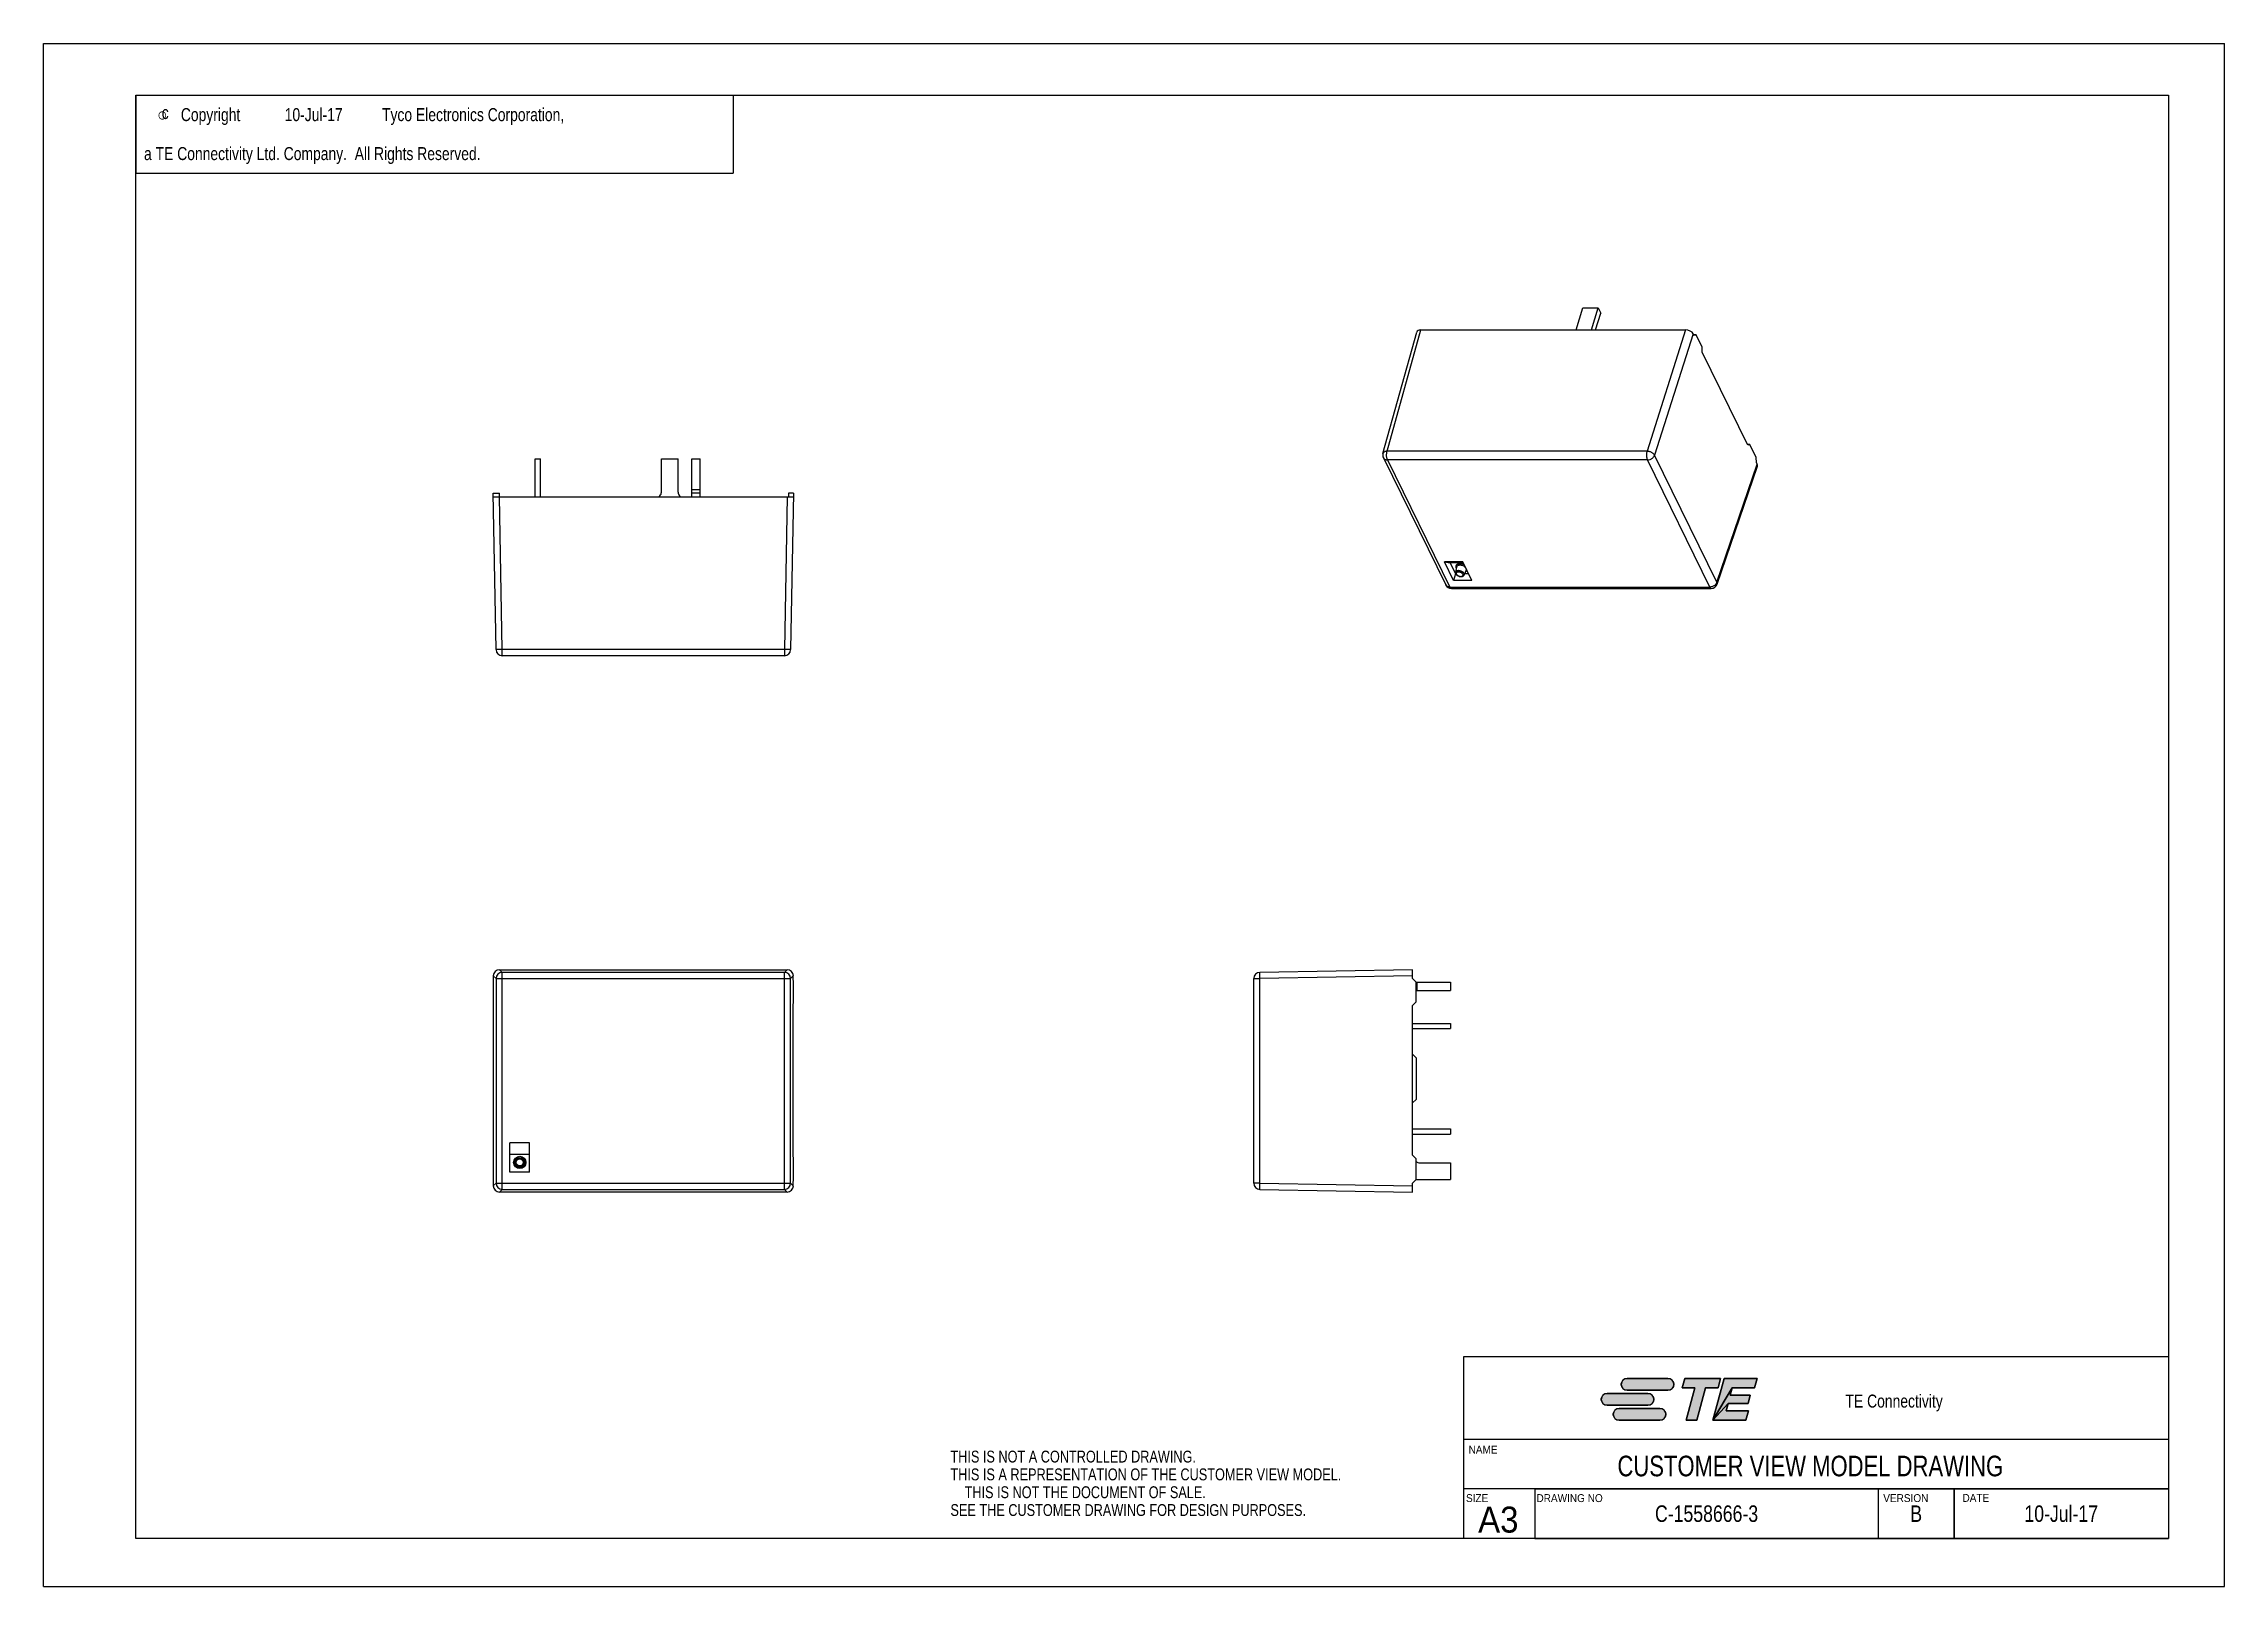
# Model space of a CAD drawing. Extents: x 0 to 420, y 0 to 297.
import ezdxf
from ezdxf.enums import TextEntityAlignment as Align

# ---------------------------------------------------------------- set-up
doc = ezdxf.new("R2010")
doc.units = 0
doc.header["$LTSCALE"] = 23.1
doc.layers.get('0').update_dxf_attribs({"linetype": 'CONTINUOUS'})
doc.layers.add('DRAFT_ENTITY', color=7, linetype='CONTINUOUS')
doc.styles.get("Standard").update_dxf_attribs({"font": 'txt', "width": 0.95})
doc.styles.add('TEXTSTYLE_1', font='gdt', dxfattribs={"width": 0.8})
doc.styles.add('TEXTSTYLE_2', font='txt', dxfattribs={"width": 0.8})

# ---------------------------------------------------------------- blocks, each defined once
blk = doc.blocks.new('TE_CONNECTIVITY_BL0', base_point=(315, 36))
at = {"linetype": 'CONTINUOUS'}
for points in [[(304.83, 40.02), (304.98, 40.02), (312.83, 40.02), (312.98, 40.02), (313.13, 39.99), (313.27, 39.94), (313.4, 39.87), (313.52, 39.79), (313.64, 39.69), (313.73, 39.58), (313.82, 39.45), (313.88, 39.32), (313.93, 39.18), (313.96, 39.03), (313.97, 38.88), (313.96, 38.74), (313.93, 38.59), (313.88, 38.45), (313.82, 38.31), (313.73, 38.19), (313.64, 38.08), (313.52, 37.98), (313.4, 37.9), (313.27, 37.83), (313.13, 37.78), (312.98, 37.75), (304.98, 37.74), (304.83, 37.75), (304.69, 37.78), (304.54, 37.83), (304.41, 37.9), (304.29, 37.98), (304.17, 38.08), (304.08, 38.19), (303.99, 38.31), (303.93, 38.45), (303.88, 38.59), (303.85, 38.74), (303.84, 38.88), (303.85, 39.03), (303.88, 39.18), (303.93, 39.32), (303.99, 39.45), (304.08, 39.58), (304.17, 39.69), (304.29, 39.79), (304.41, 39.87), (304.54, 39.94), (304.69, 39.99)], [(315.59, 38.22), (316.08, 40.02), (322.98, 40.02), (322.5, 38.22), (320.09, 38.22), (318.41, 31.98), (316.33, 31.98), (318.01, 38.22)], [(330.01, 40.02), (329.52, 38.22), (325.21, 38.22), (321.49, 31.98), (323.64, 40.02)], [(328.69, 36.83), (328.26, 35.22), (324.4, 35.22), (321.49, 31.98), (325.21, 38.22), (324.84, 36.83)], [(300.98, 37.13), (301.13, 37.14), (308.98, 37.14), (309.13, 37.13), (309.28, 37.1), (309.42, 37.05), (309.55, 36.99), (309.68, 36.9), (309.79, 36.81), (309.89, 36.69), (309.97, 36.57), (310.04, 36.44), (310.08, 36.3), (310.11, 36.15), (310.12, 36), (310.11, 35.85), (310.08, 35.7), (310.04, 35.56), (309.97, 35.43), (309.89, 35.31), (309.79, 35.19), (309.68, 35.1), (309.55, 35.01), (309.42, 34.95), (309.28, 34.9), (309.13, 34.87), (301.13, 34.86), (300.98, 34.87), (300.84, 34.9), (300.7, 34.95), (300.56, 35.01), (300.44, 35.1), (300.33, 35.19), (300.23, 35.31), (300.15, 35.43), (300.08, 35.56), (300.03, 35.7), (300, 35.85), (299.99, 36), (300, 36.15), (300.03, 36.3), (300.08, 36.44), (300.15, 36.57), (300.23, 36.69), (300.33, 36.81), (300.44, 36.9), (300.56, 36.99), (300.7, 37.05), (300.84, 37.1)], [(303.3, 34.25), (303.44, 34.26), (311.29, 34.26), (311.44, 34.25), (311.59, 34.22), (311.73, 34.17), (311.86, 34.1), (311.99, 34.02), (312.1, 33.92), (312.2, 33.81), (312.28, 33.69), (312.35, 33.55), (312.39, 33.41), (312.42, 33.26), (312.43, 33.12), (312.42, 32.97), (312.39, 32.82), (312.35, 32.68), (312.28, 32.55), (312.2, 32.42), (312.1, 32.31), (311.99, 32.21), (311.86, 32.13), (311.73, 32.06), (311.59, 32.01), (311.44, 31.98), (303.44, 31.98), (303.3, 31.98), (303.15, 32.01), (303.01, 32.06), (302.87, 32.13), (302.75, 32.21), (302.64, 32.31), (302.54, 32.42), (302.46, 32.55), (302.39, 32.68), (302.34, 32.82), (302.31, 32.97), (302.3, 33.12), (302.31, 33.26), (302.34, 33.41), (302.39, 33.55), (302.46, 33.69), (302.54, 33.81), (302.64, 33.92), (302.75, 34.02), (302.87, 34.1), (303.01, 34.17), (303.15, 34.22)], [(328.33, 33.78), (327.85, 31.98), (321.49, 31.98), (324.4, 35.22), (324.02, 33.78)]]:
    blk.add_hatch(color=2, dxfattribs=at).paths.add_polyline_path(points)
at = {"color": 2, "linetype": 'CONTINUOUS'}
for p, q in [((312.83, 40.02), (304.98, 40.02)), ((316.08, 40.02), (315.59, 38.22)), ((315.59, 38.22), (318.01, 38.22)), ((322.98, 40.02), (316.08, 40.02)), ((318.01, 38.22), (316.33, 31.98)), ((318.41, 31.98), (320.09, 38.22)), ((320.09, 38.22), (322.5, 38.22)), ((323.64, 40.02), (321.49, 31.98)), ((322.5, 38.22), (322.98, 40.02)), ((330.01, 40.02), (323.64, 40.02)), ((324.84, 36.83), (325.21, 38.22)), ((325.21, 38.22), (329.52, 38.22)), ((329.52, 38.22), (330.01, 40.02)), ((308.98, 37.14), (301.13, 37.14)), ((301.13, 34.86), (308.98, 34.86)), ((311.29, 34.26), (303.44, 34.26)), ((304.98, 37.74), (312.83, 37.74)), ((324.02, 33.78), (324.4, 35.22)), ((328.33, 33.78), (324.02, 33.78)), ((324.4, 35.22), (328.26, 35.22)), ((328.69, 36.83), (324.84, 36.83)), ((327.85, 31.98), (328.33, 33.78)), ((328.26, 35.22), (328.69, 36.83)), ((303.44, 31.98), (311.29, 31.98)), ((316.33, 31.98), (318.41, 31.98)), ((321.49, 31.98), (327.85, 31.98))]:
    blk.add_line(p, q, dxfattribs=at)
for points in [[(304.83, 40.02), (304.98, 40.02), (312.83, 40.02), (312.98, 40.02), (313.13, 39.99), (313.27, 39.94), (313.4, 39.87), (313.52, 39.79), (313.64, 39.69), (313.73, 39.58), (313.82, 39.45), (313.88, 39.32), (313.93, 39.18), (313.96, 39.03), (313.97, 38.88), (313.96, 38.74), (313.93, 38.59), (313.88, 38.45), (313.82, 38.31), (313.73, 38.19), (313.64, 38.08), (313.52, 37.98), (313.4, 37.9), (313.27, 37.83), (313.13, 37.78), (312.98, 37.75), (304.98, 37.74), (304.83, 37.75), (304.69, 37.78), (304.54, 37.83), (304.41, 37.9), (304.29, 37.98), (304.17, 38.08), (304.08, 38.19), (303.99, 38.31), (303.93, 38.45), (303.88, 38.59), (303.85, 38.74), (303.84, 38.88), (303.85, 39.03), (303.88, 39.18), (303.93, 39.32), (303.99, 39.45), (304.08, 39.58), (304.17, 39.69), (304.29, 39.79), (304.41, 39.87), (304.54, 39.94), (304.69, 39.99), (304.83, 40.02)], [(315.59, 38.22), (316.08, 40.02), (322.98, 40.02), (322.5, 38.22), (320.09, 38.22), (318.41, 31.98), (316.33, 31.98), (318.01, 38.22), (315.59, 38.22)], [(330.01, 40.02), (329.52, 38.22), (325.21, 38.22), (321.49, 31.98), (323.64, 40.02), (330.01, 40.02)], [(328.69, 36.83), (328.26, 35.22), (324.4, 35.22), (321.49, 31.98), (325.21, 38.22), (324.84, 36.83), (328.69, 36.83)], [(300.98, 37.13), (301.13, 37.14), (308.98, 37.14), (309.13, 37.13), (309.28, 37.1), (309.42, 37.05), (309.55, 36.99), (309.68, 36.9), (309.79, 36.81), (309.89, 36.69), (309.97, 36.57), (310.04, 36.44), (310.08, 36.3), (310.11, 36.15), (310.12, 36), (310.11, 35.85), (310.08, 35.7), (310.04, 35.56), (309.97, 35.43), (309.89, 35.31), (309.79, 35.19), (309.68, 35.1), (309.55, 35.01), (309.42, 34.95), (309.28, 34.9), (309.13, 34.87), (301.13, 34.86), (300.98, 34.87), (300.84, 34.9), (300.7, 34.95), (300.56, 35.01), (300.44, 35.1), (300.33, 35.19), (300.23, 35.31), (300.15, 35.43), (300.08, 35.56), (300.03, 35.7), (300, 35.85), (299.99, 36), (300, 36.15), (300.03, 36.3), (300.08, 36.44), (300.15, 36.57), (300.23, 36.69), (300.33, 36.81), (300.44, 36.9), (300.56, 36.99), (300.7, 37.05), (300.84, 37.1), (300.98, 37.13)], [(303.3, 34.25), (303.44, 34.26), (311.29, 34.26), (311.44, 34.25), (311.59, 34.22), (311.73, 34.17), (311.86, 34.1), (311.99, 34.02), (312.1, 33.92), (312.2, 33.81), (312.28, 33.69), (312.35, 33.55), (312.39, 33.41), (312.42, 33.26), (312.43, 33.12), (312.42, 32.97), (312.39, 32.82), (312.35, 32.68), (312.28, 32.55), (312.2, 32.42), (312.1, 32.31), (311.99, 32.21), (311.86, 32.13), (311.73, 32.06), (311.59, 32.01), (311.44, 31.98), (303.44, 31.98), (303.3, 31.98), (303.15, 32.01), (303.01, 32.06), (302.87, 32.13), (302.75, 32.21), (302.64, 32.31), (302.54, 32.42), (302.46, 32.55), (302.39, 32.68), (302.34, 32.82), (302.31, 32.97), (302.3, 33.12), (302.31, 33.26), (302.34, 33.41), (302.39, 33.55), (302.46, 33.69), (302.54, 33.81), (302.64, 33.92), (302.75, 34.02), (302.87, 34.1), (303.01, 34.17), (303.15, 34.22), (303.3, 34.25)], [(328.33, 33.78), (327.85, 31.98), (321.49, 31.98), (324.4, 35.22), (324.02, 33.78), (328.33, 33.78)]]:
    blk.add_lwpolyline(points, dxfattribs=at)
for centre, start, end in [((304.98, 38.88), 90, 270), ((312.83, 38.88), 270, 90), ((301.13, 36), 90, 270), ((303.44, 33.12), 90, 270), ((308.98, 36), 270, 90), ((311.29, 33.12), 270, 90)]:
    blk.add_arc(centre, 1.14, start, end, dxfattribs=at)
for points in [[(309.13, 34.87), (308.98, 34.86), (301.13, 34.86)], [(312.98, 37.75), (312.83, 37.74), (304.98, 37.74)], [(311.44, 31.98), (311.29, 31.98), (303.44, 31.98)]]:
    blk.add_solid(points, dxfattribs=at)

msp = doc.modelspace()

# ---------------------------------------------------------------- linework, layer by layer
at = {"color": 7, "linetype": 'CONTINUOUS'}
for p, q in [((0, 0), (0, 297)), ((0, 297), (420, 297)), ((420, 0), (420, 297)), ((17.78, 9.23), (17.78, 287.08)), ((17.78, 287.08), (409.21, 287.08)), ((409.21, 287.08), (409.21, 9.23)), ((295.14, 241.89), (296.44, 246.11)), ((296.44, 246.11), (299.39, 246.11)), ((298.08, 241.89), (299.39, 246.11)), ((298.88, 241.89), (299.88, 245.11)), ((299.39, 246.11), (299.88, 245.11)), ((257.95, 218.11), (264.45, 241.48)), ((258.74, 218.52), (265.23, 241.89)), ((265.23, 241.89), (316.24, 241.89)), ((316.24, 241.89), (308.8, 218.52)), ((317.71, 241.14), (310.27, 217.78)), ((317.86, 240.83), (317.71, 241.14)), ((318.25, 240.94), (317.8, 240.94)), ((318.25, 240.94), (317.86, 240.83)), ((319.41, 238.58), (318.25, 240.94)), ((319.45, 237.6), (319.41, 238.58)), ((328.23, 219.7), (319.45, 237.6)), ((308.8, 218.52), (258.74, 218.52)), ((328.63, 219.81), (328.18, 219.81)), ((328.63, 219.81), (328.23, 219.7)), ((329.85, 217.32), (328.63, 219.81)), ((94.68, 209.76), (94.68, 217.06)), ((94.68, 217.06), (95.68, 217.06)), ((95.68, 209.76), (95.68, 217.06)), ((118.98, 210.68), (118.98, 217.06)), ((118.98, 217.06), (122.18, 217.06)), ((122.18, 210.68), (122.18, 217.06)), ((124.86, 209.76), (124.86, 217.06)), ((124.86, 217.06), (126.46, 217.06)), ((126.46, 209.76), (126.46, 217.06)), ((258.03, 217.26), (270.04, 192.79)), ((258.82, 216.85), (270.83, 192.38)), ((308.88, 216.85), (258.82, 216.85)), ((320.89, 192.38), (308.88, 216.85)), ((322.28, 193.3), (310.27, 217.78)), ((322.28, 193.3), (330.03, 216.03)), ((322.32, 192.93), (330.07, 215.66)), ((329.88, 216.34), (329.85, 217.32)), ((330.03, 216.03), (329.88, 216.34)), ((87.13, 180.34), (86.6, 210.46)), ((86.6, 210.46), (87.79, 210.46)), ((87.79, 209.76), (87.79, 210.46)), ((126.46, 211.1), (124.86, 211.1)), ((124.86, 210.53), (126.46, 210.53)), ((144.4, 210.46), (143.48, 210.46)), ((143.48, 210.46), (143.48, 209.76)), ((144.4, 210.46), (143.87, 180.34)), ((86.61, 209.76), (144.39, 209.76)), ((88.33, 180.34), (87.81, 209.76)), ((118.69, 209.97), (118.48, 209.76)), ((122.68, 209.76), (122.47, 209.97)), ((143.19, 209.76), (142.67, 180.34)), ((271.55, 193.67), (269.82, 197.21)), ((269.82, 197.21), (270.9, 197.04)), ((273.32, 197.21), (269.82, 197.21)), ((270.9, 197.04), (271.94, 194.93)), ((273.4, 197.04), (270.9, 197.04)), ((271.94, 194.93), (271.55, 193.67)), ((275.05, 193.67), (271.55, 193.67)), ((272.12, 196.22), (271.92, 195.23)), ((271.97, 194.93), (271.94, 194.93)), ((275.05, 193.67), (273.32, 197.21)), ((273.99, 195.64), (273.59, 194.71)), ((274.44, 194.93), (273.69, 194.93)), ((270.83, 192.38), (320.89, 192.38)), ((271.12, 192.12), (321.18, 192.12)), ((88.33, 179.16), (88.33, 180.34)), ((142.67, 180.34), (88.33, 180.34)), ((142.67, 179.16), (88.33, 179.16)), ((142.67, 180.34), (142.67, 179.16)), ((88.33, 118.2), (87.81, 118.71)), ((87.81, 118.71), (143.19, 118.71)), ((88.33, 76.43), (88.33, 118.2)), ((142.67, 118.2), (88.33, 118.2)), ((143.19, 118.71), (142.67, 118.2)), ((142.67, 76.43), (142.67, 118.2)), ((263.65, 118.71), (234.23, 118.2)), ((263.65, 117.01), (263.65, 118.71)), ((86.61, 117.51), (86.61, 102.46)), ((87.13, 117), (86.61, 117.51)), ((87.13, 117), (87.13, 77.63)), ((87.13, 117), (143.87, 117)), ((144.39, 117.51), (143.87, 117)), ((143.87, 77.63), (143.87, 117)), ((144.39, 117.01), (144.39, 117.51)), ((144.4, 116.31), (144.39, 117.01)), ((144.4, 112.51), (144.4, 116.31)), ((233.05, 77.63), (233.05, 117)), ((233.05, 117), (234.23, 117)), ((263.65, 117.51), (234.23, 117)), ((234.23, 77.63), (234.23, 117)), ((264.35, 116.31), (263.65, 117.01)), ((264.35, 112.51), (264.35, 116.31)), ((264.35, 116.3), (270.95, 116.3)), ((264.35, 114.7), (270.95, 114.7)), ((264.56, 114.7), (264.56, 116.3)), ((270.95, 116.3), (270.95, 114.7)), ((144.39, 111.81), (144.4, 112.51)), ((144.39, 83.01), (144.39, 111.81)), ((263.65, 111.81), (264.35, 112.51)), ((263.65, 83.01), (263.65, 111.81)), ((263.65, 108.38), (270.95, 108.38)), ((263.65, 107.38), (270.95, 107.38)), ((270.95, 108.38), (270.95, 107.38)), ((86.61, 102.46), (86.6, 101.76)), ((86.6, 101.76), (86.6, 93.76)), ((263.65, 102.46), (264.35, 101.76)), ((264.35, 101.76), (264.35, 93.76)), ((86.6, 93.76), (86.61, 93.06)), ((86.61, 93.06), (86.61, 77.11)), ((264.35, 93.76), (263.65, 93.06)), ((89.8, 79.71), (89.8, 85.39)), ((93.6, 85.39), (89.8, 85.39)), ((93.6, 79.71), (93.6, 85.39)), ((263.65, 88.06), (270.95, 88.06)), ((263.65, 87.06), (270.95, 87.06)), ((270.95, 88.06), (270.95, 87.06)), ((93.6, 83.11), (89.8, 83.11)), ((144.4, 82.31), (144.39, 83.01)), ((144.4, 78.31), (144.4, 82.31)), ((264.35, 82.31), (263.65, 83.01)), ((264.35, 78.31), (264.35, 82.31)), ((264.35, 81.77), (264.41, 81.72)), ((264.98, 81.54), (270.95, 81.54)), ((270.95, 81.54), (270.95, 78.34)), ((86.61, 77.11), (87.13, 77.63)), ((87.13, 77.63), (143.87, 77.63)), ((87.81, 75.91), (88.33, 76.43)), ((143.19, 75.91), (87.81, 75.91)), ((88.33, 76.43), (142.67, 76.43)), ((93.6, 79.71), (89.8, 79.71)), ((142.67, 76.43), (143.19, 75.91)), ((143.87, 77.63), (144.39, 77.11)), ((144.39, 77.61), (144.4, 78.31)), ((144.39, 77.11), (144.39, 77.61)), ((234.23, 77.63), (233.05, 77.63)), ((234.23, 77.63), (263.65, 77.11)), ((234.23, 76.43), (263.65, 75.91)), ((263.65, 77.61), (264.35, 78.31)), ((263.65, 75.91), (263.65, 77.61)), ((264.35, 78.34), (270.95, 78.34)), ((409.21, 44.16), (273.44, 44.16)), ((273.44, 44.16), (273.44, 9.23)), ((409.21, 18.76), (273.44, 18.76)), ((287.21, 18.76), (287.21, 9.23)), ((353.33, 18.76), (353.33, 9.23)), ((367.96, 9.23), (367.96, 18.76)), ((409.21, 9.23), (17.78, 9.23)), ((30.48, 9.23), (17.78, 9.23)), ((0, 0), (420, 0))]:
    msp.add_line(p, q, dxfattribs=at)
at = {"color": 2, "linetype": 'CONTINUOUS'}
for p, q in [((17.78, 287.08), (132.78, 287.08)), ((17.78, 287.08), (17.78, 272.08)), ((132.78, 287.08), (132.78, 272.08)), ((17.78, 272.08), (132.78, 272.08)), ((287.21, 18.76), (409.21, 18.76)), ((287.21, 18.76), (287.21, 9.23)), ((353.33, 18.76), (353.33, 9.23)), ((367.96, 18.76), (367.96, 9.23)), ((409.21, 18.76), (409.21, 9.23)), ((287.21, 9.23), (409.21, 9.23))]:
    msp.add_line(p, q, dxfattribs=at)
at = {"color": 7, "linetype": 'CONTINUOUS'}
for radius in [1.18, 0.984, 0.876, 0.677]:
    msp.add_circle((91.7, 81.61), radius, dxfattribs=at)
for centre, radius, start, end in [((259.11, 217.79), 1.2, 164.4725, 206.1385), ((117.98, 210.68), 1, 315, 360), ((123.18, 210.68), 1, 180, 225), ((271.12, 193.32), 1.2, 206.138, 269.9999), ((321.18, 193.32), 1.2, 269.9991, 341.1682), ((88.33, 180.36), 1.2, 181, 270), ((142.67, 180.36), 1.2, 270, 359), ((88.33, 117), 1.2, 90.0211, 179.9789), ((142.67, 117), 1.2, 0.0211, 89.9789), ((234.25, 117), 1.2, 91, 180), ((264.98, 82.54), 1, 235.3183, 270), ((88.33, 77.63), 1.2, 180.0211, 269.9789), ((142.67, 77.63), 1.2, 270.0211, 359.9789), ((234.25, 77.63), 1.2, 180, 269)]:
    msp.add_arc(centre, radius, start, end, dxfattribs=at)
for centre, major_axis, ratio, start_param, end_param in [((265.6, 241.14), (1.15, -0.35), 0.572395, 2.066046, 3.158136), ((316.6, 241.14), (1.15, -0.35), 0.572686, 0.494919, 2.065411), ((328.93, 216.03), (1.15, -0.35), 0.572395, -0.016531, 0.494945), ((87.81, 117.51), (0.849, -0.849), 0.999695, 2.356347, 3.926839), ((143.19, 117.51), (0.849, 0.849), 0.999695, -0.785246, 0.785246), ((87.81, 77.11), (0.849, 0.849), 0.999695, -3.926839, -2.356347), ((143.19, 77.11), (0.849, -0.849), 0.999695, -0.785246, 0.785246)]:
    msp.add_ellipse(centre, major_axis=major_axis, ratio=ratio, start_param=start_param, end_param=end_param, dxfattribs=at)
for points, knots in [([(258.74, 218.52), (258.64, 218.52), (258.5, 218.51), (258.33, 218.46), (258.22, 218.41), (258.12, 218.35), (258.05, 218.28), (257.99, 218.2), (257.96, 218.14), (257.95, 218.11)], [0, 0, 0, 0, 0.304489, 0.442943, 0.571193, 0.68943, 0.79874, 0.901233, 1, 1, 1, 1]), ([(258.82, 216.85), (258.79, 216.9), (258.75, 217.02), (258.7, 217.21), (258.66, 217.42), (258.64, 217.65), (258.64, 217.88), (258.66, 218.1), (258.69, 218.32), (258.72, 218.46), (258.74, 218.52)], [0, 0, 0, 0, 0.102406, 0.218625, 0.345591, 0.479514, 0.616198, 0.751293, 0.880531, 1, 1, 1, 1]), ([(308.8, 218.52), (308.78, 218.46), (308.75, 218.32), (308.71, 218.1), (308.7, 217.88), (308.7, 217.65), (308.72, 217.42), (308.76, 217.21), (308.81, 217.02), (308.85, 216.9), (308.88, 216.85)], [0, 0, 0, 0, 0.119469, 0.248708, 0.383802, 0.520486, 0.654409, 0.781375, 0.897594, 1, 1, 1, 1]), ([(310.27, 217.78), (310.24, 217.83), (310.18, 217.93), (310.04, 218.06), (309.88, 218.19), (309.68, 218.3), (309.47, 218.39), (309.25, 218.46), (309.02, 218.51), (308.87, 218.52), (308.8, 218.52)], [0, 0, 0, 0, 0.099398, 0.210675, 0.332614, 0.462841, 0.598247, 0.735314, 0.870393, 1, 1, 1, 1]), ([(258.03, 217.26), (258.05, 217.23), (258.09, 217.17), (258.16, 217.09), (258.24, 217.02), (258.37, 216.94), (258.57, 216.87), (258.73, 216.85), (258.82, 216.85)], [0, 0, 0, 0, 0.112901, 0.227308, 0.344583, 0.465828, 0.722457, 1, 1, 1, 1]), ([(308.88, 216.85), (309.03, 216.85), (309.25, 216.89), (309.54, 217), (309.74, 217.12), (309.92, 217.26), (310.12, 217.46), (310.23, 217.65), (310.27, 217.78)], [0, 0, 0, 0, 0.252369, 0.38371, 0.515231, 0.644592, 0.769665, 1, 1, 1, 1]), ([(271.92, 195.23), (271.92, 195.2), (271.91, 195.15), (271.92, 195.05), (271.95, 194.97), (271.97, 194.92)], [0, 0, 0, 0, 0.248311, 0.497244, 1, 1, 1, 1]), ([(273.57, 195), (273.56, 195.03), (273.52, 195.09), (273.44, 195.18), (273.34, 195.27), (273.23, 195.34), (273.1, 195.41), (272.92, 195.48), (272.73, 195.53), (272.54, 195.54), (272.41, 195.54), (272.28, 195.52), (272.17, 195.49), (272.08, 195.44), (272, 195.38), (271.95, 195.31), (271.93, 195.25), (271.92, 195.23)], [0, 0, 0, 0, 0.054815, 0.11505, 0.180381, 0.250028, 0.322904, 0.397708, 0.547244, 0.619322, 0.687836, 0.751773, 0.81047, 0.863756, 0.912117, 0.956843, 1, 1, 1, 1]), ([(273.6, 196.64), (273.5, 196.69), (273.28, 196.77), (273, 196.83), (272.78, 196.85), (272.63, 196.84), (272.48, 196.82), (272.35, 196.79), (272.23, 196.74), (272.13, 196.68), (272.05, 196.6), (272, 196.52), (271.97, 196.42), (271.96, 196.32), (271.98, 196.21), (272, 196.14), (272.02, 196.11)], [0, 0, 0, 0, 0.158513, 0.316175, 0.392008, 0.464485, 0.532817, 0.596446, 0.655128, 0.709026, 0.758805, 0.805694, 0.851416, 0.89792, 0.947002, 1, 1, 1, 1]), ([(271.97, 194.92), (272, 194.86), (272.07, 194.76), (272.19, 194.66), (272.33, 194.56), (272.53, 194.47), (272.74, 194.41), (272.91, 194.39), (273.08, 194.39), (273.24, 194.42), (273.38, 194.48), (273.47, 194.54), (273.54, 194.62), (273.58, 194.68), (273.59, 194.71)], [0, 0, 0, 0, 0.117525, 0.180156, 0.245327, 0.381149, 0.519004, 0.58646, 0.65185, 0.77473, 0.832755, 0.889171, 0.944742, 1, 1, 1, 1]), ([(272.02, 196.11), (272.02, 196.1), (272.04, 196.07), (272.06, 196.04), (272.07, 196.01)], [0, 0, 0, 0, 0.242962, 1, 1, 1, 1]), ([(273.35, 194.86), (273.33, 194.88), (273.29, 194.94), (273.22, 195.02), (273.13, 195.09), (273.02, 195.16), (272.9, 195.21), (272.77, 195.25), (272.64, 195.27), (272.52, 195.28), (272.4, 195.27), (272.3, 195.25), (272.21, 195.21), (272.13, 195.16), (272.09, 195.09), (272.06, 195.02), (272.07, 194.93), (272.09, 194.88), (272.1, 194.86)], [0, 0, 0, 0, 0.057233, 0.120949, 0.190535, 0.264714, 0.34179, 0.419831, 0.496825, 0.570846, 0.64021, 0.703667, 0.76063, 0.811466, 0.85779, 0.902473, 0.948932, 1, 1, 1, 1]), ([(272.1, 194.86), (272.11, 194.83), (272.15, 194.77), (272.23, 194.69), (272.32, 194.62), (272.43, 194.55), (272.55, 194.5), (272.67, 194.46), (272.8, 194.44), (272.93, 194.43), (273.04, 194.44), (273.15, 194.46), (273.24, 194.5), (273.31, 194.55), (273.36, 194.62), (273.38, 194.69), (273.38, 194.78), (273.36, 194.83), (273.35, 194.86)], [0, 0, 0, 0, 0.057233, 0.120949, 0.190535, 0.264714, 0.34179, 0.419831, 0.496825, 0.570846, 0.64021, 0.703667, 0.76063, 0.811466, 0.85779, 0.902473, 0.948932, 1, 1, 1, 1]), ([(273.83, 196.15), (273.77, 196.22), (273.63, 196.33), (273.38, 196.46), (273.11, 196.55), (272.87, 196.58), (272.69, 196.58), (272.56, 196.56), (272.45, 196.54), (272.34, 196.49), (272.26, 196.44), (272.19, 196.38), (272.14, 196.3), (272.12, 196.25), (272.12, 196.22)], [0, 0, 0, 0, 0.131108, 0.274939, 0.423578, 0.568213, 0.63652, 0.700967, 0.760966, 0.816229, 0.866869, 0.913505, 0.957319, 1, 1, 1, 1]), ([(273.59, 194.71), (273.6, 194.73), (273.62, 194.78), (273.62, 194.85), (273.6, 194.93), (273.59, 194.97), (273.57, 195)], [0, 0, 0, 0, 0.234637, 0.474378, 0.727484, 1, 1, 1, 1]), ([(273.91, 195.45), (273.93, 195.46), (274.01, 195.49), (274.08, 195.53), (274.12, 195.57)], [0, 0, 0, 0, 0.267346, 1, 1, 1, 1]), ([(273.99, 195.64), (274, 195.66), (274.02, 195.71), (274.02, 195.75), (274.02, 195.78)], [0, 0, 0, 0, 0.496355, 1, 1, 1, 1]), ([(322.28, 193.3), (322.24, 193.17), (322.13, 192.99), (321.93, 192.78), (321.75, 192.64), (321.55, 192.53), (321.26, 192.42), (321.04, 192.38), (320.89, 192.38)], [0, 0, 0, 0, 0.230335, 0.355408, 0.484768, 0.61629, 0.747631, 1, 1, 1, 1]), ([(322.32, 192.93), (322.32, 192.96), (322.34, 193.02), (322.34, 193.11), (322.32, 193.21), (322.29, 193.27), (322.28, 193.3)], [0, 0, 0, 0, 0.233218, 0.473745, 0.727848, 1, 1, 1, 1]), ([(270.83, 192.38), (270.74, 192.38), (270.58, 192.39), (270.38, 192.46), (270.25, 192.54), (270.17, 192.61), (270.1, 192.7), (270.06, 192.76), (270.04, 192.79)], [0, 0, 0, 0, 0.277542, 0.534171, 0.655417, 0.772692, 0.887099, 1, 1, 1, 1]), ([(271.12, 192.12), (271.11, 192.12), (271.08, 192.12), (271.04, 192.13), (271, 192.15), (270.95, 192.2), (270.89, 192.27), (270.85, 192.34), (270.83, 192.38)], [0, 0, 0, 0, 0.096244, 0.196145, 0.302891, 0.418942, 0.684599, 1, 1, 1, 1]), ([(320.89, 192.38), (320.91, 192.34), (320.95, 192.27), (321.01, 192.2), (321.06, 192.15), (321.1, 192.13), (321.14, 192.12), (321.17, 192.12), (321.18, 192.12)], [0, 0, 0, 0, 0.315397, 0.581055, 0.697107, 0.803855, 0.903757, 1, 1, 1, 1]), ([(88.33, 180.34), (88.25, 180.34), (88.09, 180.34), (87.91, 180.34), (87.76, 180.33), (87.66, 180.33), (87.57, 180.33), (87.48, 180.33), (87.4, 180.33), (87.33, 180.33), (87.27, 180.33), (87.23, 180.33), (87.2, 180.34), (87.18, 180.34), (87.16, 180.34), (87.15, 180.34), (87.14, 180.34), (87.13, 180.34), (87.13, 180.34), (87.13, 180.34), (87.13, 180.34), (87.13, 180.34)], [0, 0, 0, 0, 0.194971, 0.382432, 0.471086, 0.555202, 0.633973, 0.70664, 0.772506, 0.830936, 0.881368, 0.923322, 0.94099, 0.956397, 0.969502, 0.98028, 0.988708, 0.99477, 0.998478, 0.999477, 1, 1, 1, 1]), ([(143.87, 180.34), (143.87, 180.34), (143.87, 180.34), (143.87, 180.34), (143.87, 180.34), (143.86, 180.34), (143.85, 180.34), (143.84, 180.34), (143.82, 180.34), (143.8, 180.34), (143.77, 180.33), (143.73, 180.33), (143.67, 180.33), (143.6, 180.33), (143.52, 180.33), (143.43, 180.33), (143.34, 180.33), (143.24, 180.33), (143.09, 180.34), (142.91, 180.34), (142.75, 180.34), (142.67, 180.34)], [0, 0, 0, 0, 0.000523, 0.001522, 0.00523, 0.011292, 0.01972, 0.030498, 0.043603, 0.05901, 0.076678, 0.118632, 0.169064, 0.227495, 0.29336, 0.366027, 0.444798, 0.528915, 0.617568, 0.805029, 1, 1, 1, 1]), ([(234.23, 117), (234.23, 117.08), (234.23, 117.23), (234.22, 117.42), (234.22, 117.56), (234.22, 117.66), (234.22, 117.76), (234.22, 117.84), (234.22, 117.92), (234.22, 117.99), (234.22, 118.05), (234.22, 118.1), (234.22, 118.13), (234.22, 118.15), (234.22, 118.16), (234.23, 118.17), (234.23, 118.18), (234.23, 118.19), (234.23, 118.2), (234.23, 118.2), (234.23, 118.2), (234.23, 118.2)], [0, 0, 0, 0, 0.194971, 0.382432, 0.471086, 0.555202, 0.633973, 0.70664, 0.772506, 0.830936, 0.881368, 0.923322, 0.94099, 0.956397, 0.969503, 0.98028, 0.988708, 0.99477, 0.998478, 0.999477, 1, 1, 1, 1]), ([(234.23, 76.43), (234.23, 76.43), (234.23, 76.43), (234.23, 76.43), (234.23, 76.43), (234.23, 76.44), (234.23, 76.45), (234.22, 76.46), (234.22, 76.48), (234.22, 76.5), (234.22, 76.53), (234.22, 76.57), (234.22, 76.63), (234.22, 76.7), (234.22, 76.78), (234.22, 76.87), (234.22, 76.96), (234.22, 77.06), (234.22, 77.21), (234.23, 77.39), (234.23, 77.55), (234.23, 77.63)], [0, 0, 0, 0, 0.000523, 0.001522, 0.00523, 0.011292, 0.01972, 0.030498, 0.043603, 0.05901, 0.076678, 0.118632, 0.169064, 0.227495, 0.29336, 0.366027, 0.444798, 0.528915, 0.617568, 0.805029, 1, 1, 1, 1])]:
    msp.add_open_spline(points, degree=3, knots=knots, dxfattribs=at)
at = {"layer": 'DRAFT_ENTITY', "color": 7, "linetype": 'CONTINUOUS'}
msp.add_line((409.21, 28.28), (273.44, 28.28), dxfattribs=at)

# ---------------------------------------------------------------- block references
at = {"color": 2, "linetype": 'CONTINUOUS'}
msp.add_blockref('TE_CONNECTIVITY_BL0', (315, 36), dxfattribs=at)

# ---------------------------------------------------------------- texts
at = {"color": 2, "linetype": 'CONTINUOUS', "style": 'TEXTSTYLE_1'}
msp.add_text('e', height=2.5, dxfattribs=at).set_placement((21.85, 282.08))
at = {"color": 2, "linetype": 'CONTINUOUS', "style": 'TEXTSTYLE_2', "width": 0.8}
for s, height, p in [('c', 2.5, (22.75, 282.48)), ('Copyright ', 2.5, (26.43, 282.08)), ('10-Jul-17', 2.5, (46.43, 282.08)), (' Tyco Electronics Corporation,', 2.5, (64.43, 282.08)), ('  a TE Connectivity Ltd. Company.  All Rights Reserved.', 2.5, (17.85, 274.58)), ('TE Connectivity', 2.5, (347.03, 34.42)), ('THIS IS NOT A CONTROLLED DRAWING.', 2.286, (174.65, 23.84)), ('THIS IS A REPRESENTATION OF THE CUSTOMER VIEW MODEL.', 2.286, (174.65, 20.41)), ('    THIS IS NOT THE DOCUMENT OF SALE.', 2.286, (174.65, 16.98)), ('SEE THE CUSTOMER DRAWING FOR DESIGN PURPOSES.', 2.286, (174.65, 13.55))]:
    msp.add_text(s, height=height, dxfattribs=at).set_placement(p)
at = {"color": 2, "linetype": 'CONTINUOUS', "width": 0.95}
for s, height, p in [('NAME', 1.52, (274.44, 25.57)), ('SIZE', 1.52, (273.94, 16.23)), ('DRAWING NO', 1.52, (287.51, 16.23)), ('VERSION', 1.52, (354.3, 16.23)), ('DATE', 1.52, (369.56, 16.27)), ('A3', 5, (276.28, 10.35))]:
    msp.add_text(s, height=height, dxfattribs=at).set_placement(p)
at = {"color": 2, "linetype": 'CONTINUOUS', "style": 'TEXTSTYLE_2', "width": 0.8}
for s, height, p in [('CUSTOMER VIEW MODEL DRAWING', 3.968, (340.25, 21.19)), ('C-1558666-3', 3.18, (320.27, 12.41)), ('B', 3.18, (360.65, 12.41)), ('10-Jul-17', 3.18, (388.58, 12.41))]:
    msp.add_text(s, height=height, dxfattribs=at).set_placement(p, align=Align.CENTER)

doc.saveas('drawing.dxf')
